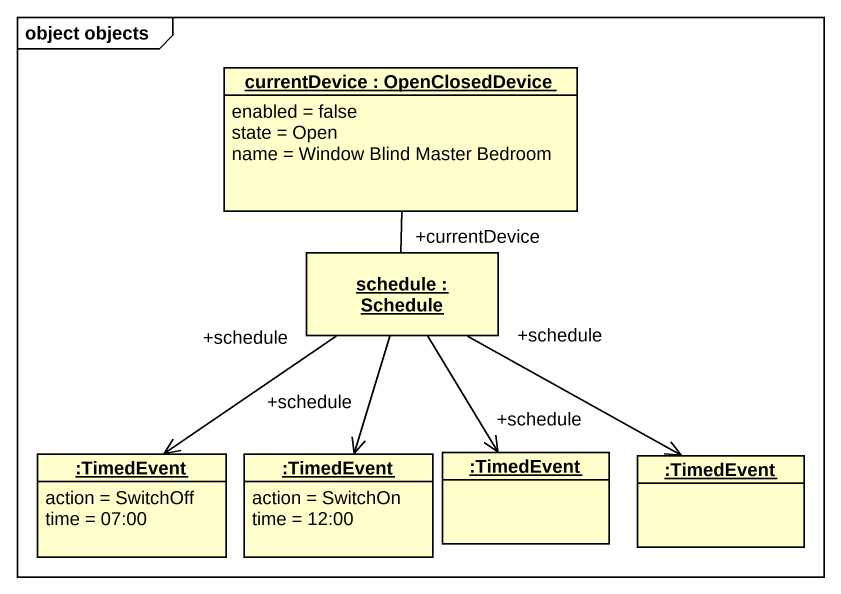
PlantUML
@startuml
mainframe object objects
hide circle
hide empty members
object "currentDevice : OpenClosedDevice" as currentDevice {
  enabled = false
  state = Open
  name = Window Blind Master Bedroom
}
object "schedule : Schedule" as schedule
object ":TimedEvent" as TimedEvent {
  action = SwitchOff
  time = 07:00
}
object ":TimedEvent" as TimedEvent_2 {
  action = SwitchOn
  time = 12:00
}
object ":TimedEvent" as TimedEvent_3
object ":TimedEvent" as TimedEvent_4
currentDevice "+currentDevice" -- schedule
schedule "+schedule" --> TimedEvent
schedule "+schedule" --> TimedEvent_2
schedule "+schedule" --> TimedEvent_3
schedule "+schedule" --> TimedEvent_4
@enduml
